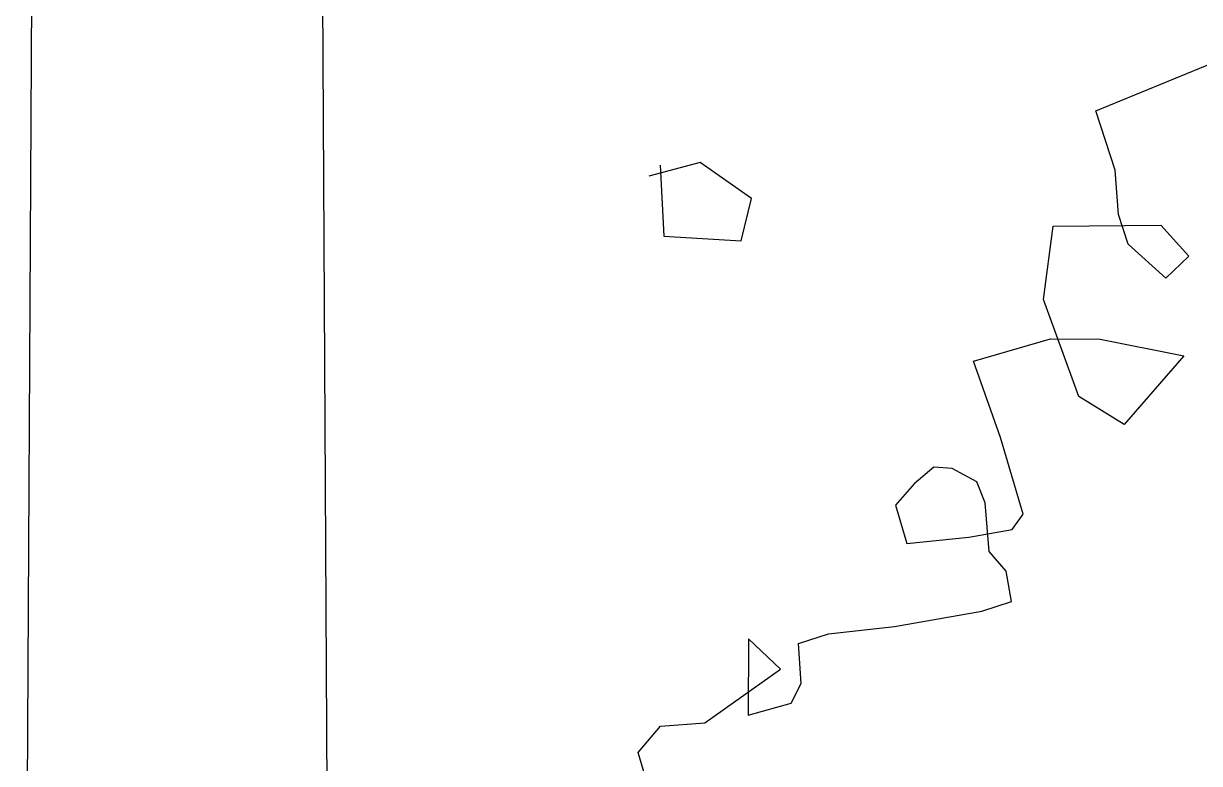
# Model space of a CAD drawing. Extents: x -1568 to -728, y -1287 to -990.
# Drawn here: x -844.862 to -842.459, y -1147.395 to -1145.882 of the extents above; entities that cross this region are included whole.
import ezdxf

# ---------------------------------------------------------------- set-up
doc = ezdxf.new("R2010")
doc.units = 0
doc.header["$LTSCALE"] = 5
doc.layers.add('标注', color=4, linetype='CONTINUOUS', lineweight=15)
doc.layers.add('植物', color=3, linetype='CONTINUOUS')
doc.layers.add('灯杆', color=4, linetype='CONTINUOUS')

# ---------------------------------------------------------------- blocks, each defined once
blk = doc.blocks.new('双头路灯')
at = {"layer": '灯杆'}
for p, q in [((-0.3139, 0), (-0.1519, 28.9096)), ((0.1519, 28.9096), (0.3139, 0))]:
    blk.add_line(p, q, dxfattribs=at)
blk = doc.blocks.new('A$C3A3013BA')
at = {"layer": '植物', "color": 3}
for p, q in [((6367.3, 8863.1), (6330.5, 8550.5)), ((6330.5, 8550.5), (6440.9, 8458.5)), ((6440.9, 8458.5), (6624.9, 8476.9)), ((6624.9, 8476.9), (6974.5, 8311.4)), ((6864.1, 8164.3), (6808.9, 8476.9)), ((6808.9, 8476.9), (6992.9, 8458.5)), ((6992.9, 8458.5), (7048.1, 8385)), ((7048.1, 8385), (7066.6, 8219.5)), ((6974.5, 8311.4), (6864.1, 8164.3)), ((7066.6, 8219.5), (7195.4, 8201.1)), ((7195.4, 8201.1), (7471.4, 8219.5)), ((7471.4, 8219.5), (7839.5, 8219.5)), ((7839.5, 8219.5), (7968.3, 8201.1)), ((7968.3, 8201.1), (7968.3, 8072.4)), ((7968.3, 8072.4), (7913.1, 7980.4)), ((7913.1, 7980.4), (7931.5, 7778.2)), ((7563.4, 7723), (7581.8, 7888.5)), ((7581.8, 7888.5), (7839.5, 7906.9)), ((7839.5, 7906.9), (8023.5, 7906.9)), ((8023.5, 7906.9), (8078.7, 7851.7)), ((8078.7, 7851.7), (8041.9, 7520.7)), ((7931.5, 7778.2), (7913.1, 7686.2)), ((7655.4, 7649.5), (7563.4, 7723)), ((7913.1, 7686.2), (7821.1, 7612.7)), ((7747.4, 7594.3), (7655.4, 7649.5)), ((7821.1, 7612.7), (7747.4, 7594.3)), ((8557.2, 7557.5), (8391.5, 7410.4)), ((8851.6, 7318.5), (8557.2, 7557.5)), ((8041.9, 7520.7), (7986.7, 7189.8)), ((8391.5, 7410.4), (8317.9, 6987.5)), ((8520.3, 7189.8), (8851.6, 7318.5)), ((7986.7, 7189.8), (8317.9, 7153)), ((8317.9, 7153), (8520.3, 7189.8)), ((8317.9, 6987.5), (8409.9, 6693.3)), ((8833.2, 6987.5), (8704.4, 6822)), ((8943.6, 6913.9), (8833.2, 6987.5)), ((8851.6, 6766.8), (8943.6, 6913.9)), ((8704.4, 6822), (8686, 6693.3)), ((8409.9, 6693.3), (8851.6, 6766.8)), ((8686, 6693.3), (8704.4, 6509.4)), ((8704.4, 6509.4), (8667.6, 6252)), ((8667.6, 6252), (9256.4, 6123.2))]:
    blk.add_line(p, q, dxfattribs=at)
blk.add_lwpolyline([(6845.7, 6160), (6808.9, 6454.2), (7121.8, 6527.8), (7195.4, 6362.3), (7011.3, 6178.4), (6790.5, 6196.8)], dxfattribs=at)

msp = doc.modelspace()

# ---------------------------------------------------------------- block references
at = {"layer": '标注'}
msp.add_blockref('双头路灯', (-844.54769, -1148.89041), dxfattribs=at)
at = {"layer": '植物', "color": 4, "xscale": -0.0004915198699339175, "yscale": 0.0004915199242532253, "zscale": 0.0004915200000000004, "rotation": 189.9999992082218}
msp.add_blockref('A$C3A3013BA', (-847.40022, -1143.77419), dxfattribs=at)

doc.saveas('drawing.dxf')
